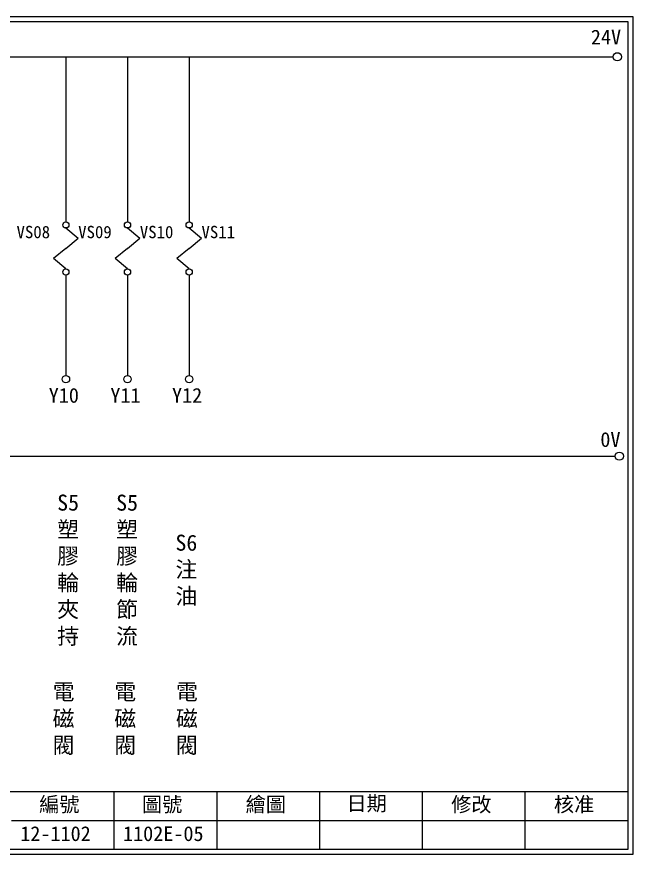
# Model space of a CAD drawing. Extents: x 926 to 1213, y 3 to 207.
# Drawn here: x 1062.8 to 1212.7, y 3 to 207 of the extents above; entities that cross this region are included whole.
import ezdxf

# ---------------------------------------------------------------- set-up
doc = ezdxf.new("R2010")
doc.units = 0
doc.layers.get('0').update_dxf_attribs({"linetype": 'CONTINUOUS'})
doc.layers.add('圖框層', color=7, linetype='CONTINUOUS')
doc.layers.add('標尺寸層', color=3, linetype='CONTINUOUS')
doc.styles.add('CNS', font='romanc.shx', dxfattribs={"bigfont": 'chineset.shx'})
doc.styles.add('STSL', font='KAIU.TTF')

msp = doc.modelspace()

# ---------------------------------------------------------------- linework, layer by layer
for centre in [(1208.88, 197.22), (1209.36, 99.96)]:
    msp.add_circle(centre, 1)
at = {"layer": '圖框層', "color": 7}
for p, q in [((1212.74, 206.97), (925.74, 206.97)), ((1212.74, 3), (1212.74, 206.97)), ((1211.49, 205.72), (926.99, 205.72)), ((1211.49, 4.25), (1211.49, 205.72)), ((926.99, 18.25), (1211.49, 18.25)), ((1086.49, 4.25), (1086.49, 18.25)), ((1111.49, 4.25), (1111.49, 18.25)), ((1136.49, 4.25), (1136.49, 18.25)), ((1161.49, 4.25), (1161.49, 18.25)), ((1186.49, 4.25), (1186.49, 18.25)), ((1061.49, 11.25), (1211.49, 11.25)), ((926.99, 4.25), (1211.49, 4.25)), ((925.74, 3), (1212.74, 3))]:
    msp.add_line(p, q, dxfattribs=at)
at = {"layer": '標尺寸層', "color": 7}
for p, q in [((930.28, 197.22), (1207.88, 197.22)), ((1074.7, 197.22), (1074.7, 157.03)), ((1089.7, 197.22), (1089.7, 157.03)), ((1104.7, 197.22), (1104.7, 157.03)), ((1074.7, 155.53), (1077.7, 153.04)), ((1089.7, 155.53), (1092.7, 153.04)), ((1104.7, 155.53), (1107.7, 153.04)), ((1074.7, 150.55), (1077.7, 153.04)), ((1089.7, 150.55), (1092.7, 153.04)), ((1104.7, 150.55), (1107.7, 153.04)), ((1074.7, 150.55), (1071.7, 148.06)), ((1089.7, 150.55), (1086.7, 148.06)), ((1104.7, 150.55), (1101.7, 148.06)), ((1074.7, 145.57), (1071.7, 148.06)), ((1089.7, 145.57), (1086.7, 148.06)), ((1104.7, 145.57), (1101.7, 148.06)), ((1074.7, 144.07), (1074.7, 119.62)), ((1089.7, 144.07), (1089.7, 119.62)), ((1104.7, 144.07), (1104.7, 119.62)), ((930.49, 99.96), (1208.36, 99.96))]:
    msp.add_line(p, q, dxfattribs=at)
for centre, radius in [((1074.7, 156.28), 0.751), ((1089.7, 156.28), 0.751), ((1104.7, 156.28), 0.751), ((1074.7, 144.82), 0.751), ((1089.7, 144.82), 0.751), ((1104.7, 144.82), 0.751), ((1074.7, 118.7), 0.92), ((1089.7, 118.7), 0.92), ((1104.7, 118.7), 0.92)]:
    msp.add_circle(centre, radius, dxfattribs=at)

# ---------------------------------------------------------------- texts
at = {"layer": '圖框層', "color": 4, "style": 'STSL'}
for s, height, p in [('24V', 3.6, (1202.44, 200.22)), ('VS08', 3, (1062.7, 153.04)), ('VS09', 3, (1077.7, 153.04)), ('VS10', 3, (1092.7, 153.04)), ('VS11', 3, (1107.7, 153.04)), ('Y10', 3.6, (1070.53, 112.96)), ('Y11', 3.6, (1085.53, 112.96)), ('Y12', 3.6, (1100.53, 112.96)), ('0V', 3.6, (1204.74, 102.2)), ('編號', 3.6, (1068.21, 13.34)), ('圖號', 3.6, (1093.21, 13.34)), ('繪圖', 3.6, (1118.44, 13.34)), ('日期', 3.6, (1142.96, 13.59)), ('修改', 3.6, (1168.44, 13.34)), ('核准', 3.6, (1193.44, 13.34)), ('12-1102', 3.6, (1063.61, 6.22)), ('1102E-05', 3.6, (1088.61, 6.22))]:
    msp.add_text(s, height=height, dxfattribs=at).set_placement(p)
at = {"layer": '標尺寸層', "color": 7, "char_height": 3.9, "attachment_point": 5, "style": 'CNS'}
for s, insert, width in [('{\\fDFKai-SB|b0|i0|c136|p65;S5塑膠輪夾持}', (1075.25, 72.17), 2.8481), ('{\\fDFKai-SB|b0|i0|c136|p65;S5塑膠輪節流}', (1089.6, 72.17), 2.8481), ('{\\fDFKai-SB|b0|i0|c136|p65;S6注油}', (1104.02, 72.17), 2.8481), ('{\\fDFKai-SB|b0|i0|c136|p65;電磁閥}', (1074.14, 35.84), 8.6627), ('{\\fDFKai-SB|b0|i0|c136|p65;電磁閥}', (1089.14, 35.84), 8.6627), ('{\\fDFKai-SB|b0|i0|c136|p65;電磁閥}', (1104.14, 35.84), 8.6627)]:
    msp.add_mtext(s, dxfattribs=dict(at, insert=insert, width=width))

doc.saveas('drawing.dxf')
